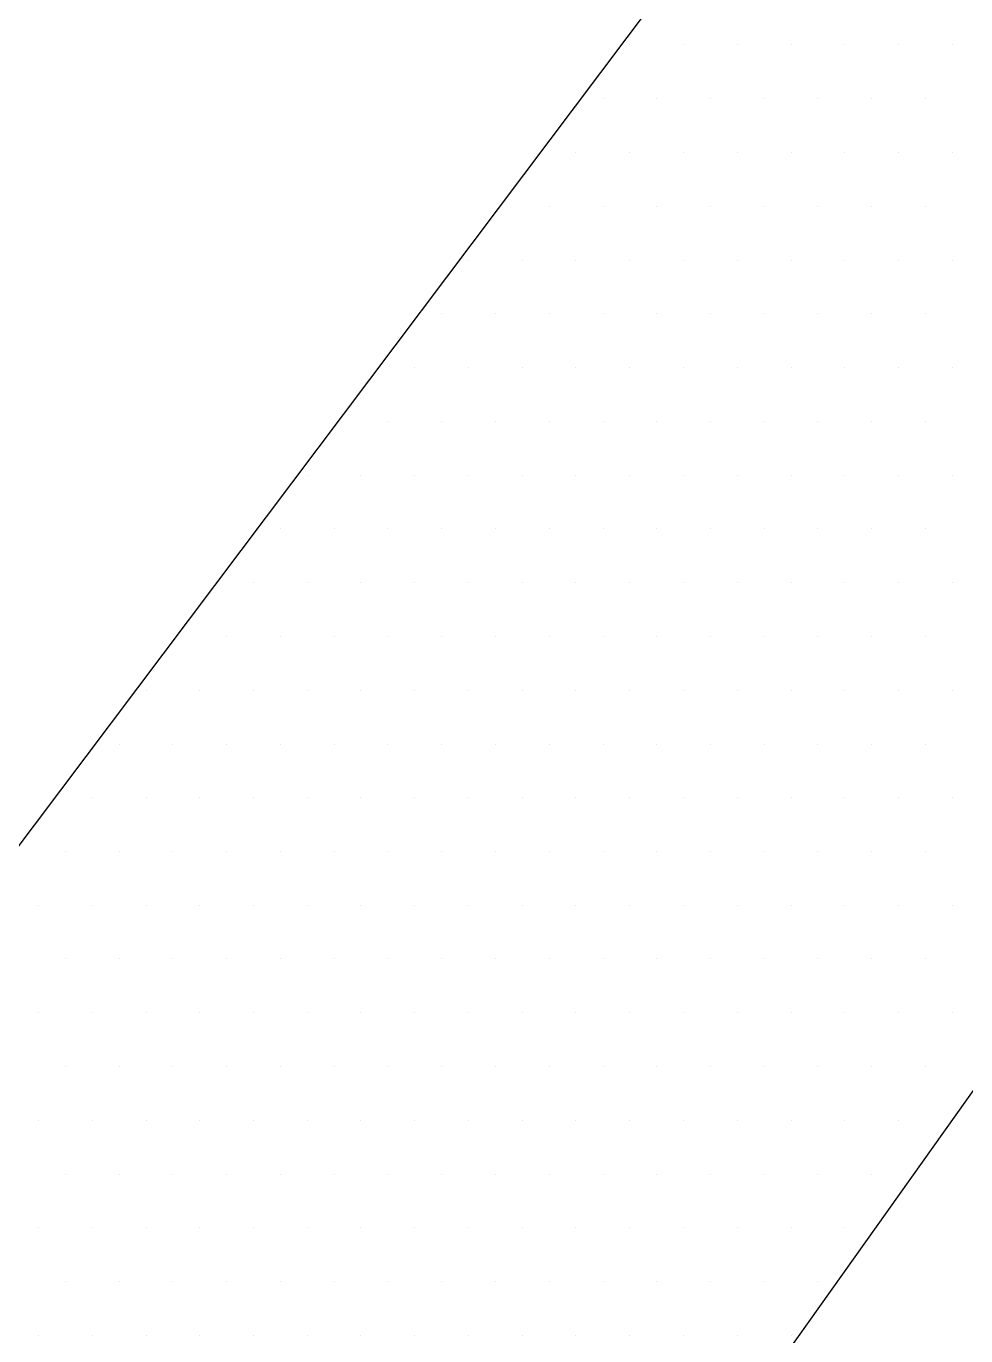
# Paper-space layout 'TOP_A1_00200_01-01-2017_MODELE' of a CAD drawing. Header units: millimetres. Extents: x -52 to 293, y -3 to 294.
# Drawn here: x 214.381 to 215.343, y 131.993 to 133.333 of the extents above; entities that cross this region are included whole.
import ezdxf

# ---------------------------------------------------------------- set-up
doc = ezdxf.new("R2010")
doc.units = ezdxf.units.MM
doc.header["$LTSCALE"] = 2
doc.linetypes.add('CACHEX2', pattern=[0.75, 0.5, -0.25])
for name, color, linetype in [('CALQUE_7', 4, 'Continuous'), ('CARTOUCHE', 7, 'Continuous'), ('rosace', 7, 'Continuous')]:
    doc.layers.add(name, color=color, linetype=linetype)

# ---------------------------------------------------------------- blocks, each defined once
blk = doc.blocks.new('A$C715108E3')
at = {"layer": 'CALQUE_7', "color": 131}
for p, q in [((4.5506, -8.2855), (4.5506, -8.2855)), ((4.5659, -8.2855), (4.5659, -8.2855)), ((4.658, -8.2855), (4.658, -8.2855)), ((4.7492, -8.2855), (4.7492, -8.2855)), ((4.8413, -8.2855), (4.8413, -8.2855)), ((4.9329, -8.2855), (4.9329, -8.2855)), ((5.0242, -8.2855), (5.0242, -8.2855)), ((5.1164, -8.2855), (5.1164, -8.2855)), ((4.4814, -8.3777), (4.4814, -8.3777)), ((4.5202, -8.3777), (4.5202, -8.3777)), ((4.6115, -8.3777), (4.6115, -8.3777)), ((4.7035, -8.3777), (4.7035, -8.3777)), ((4.7952, -8.3777), (4.7952, -8.3777)), ((4.8868, -8.3777), (4.8868, -8.3777)), ((4.9788, -8.3777), (4.9788, -8.3777)), ((5.0705, -8.3777), (5.0705, -8.3777)), ((4.4125, -8.4692), (4.4125, -8.4692)), ((4.4739, -8.4692), (4.4739, -8.4692)), ((4.5659, -8.4692), (4.5659, -8.4692)), ((4.658, -8.4692), (4.658, -8.4692)), ((4.7492, -8.4692), (4.7492, -8.4692)), ((4.8413, -8.4692), (4.8413, -8.4692)), ((4.9329, -8.4692), (4.9329, -8.4692)), ((5.0242, -8.4692), (5.0242, -8.4692)), ((5.1164, -8.4692), (5.1164, -8.4692)), ((4.3433, -8.5607), (4.3433, -8.5607)), ((4.4282, -8.5607), (4.4282, -8.5607)), ((4.5202, -8.5607), (4.5202, -8.5607)), ((4.6115, -8.5607), (4.6115, -8.5607)), ((4.7035, -8.5607), (4.7035, -8.5607)), ((4.7952, -8.5607), (4.7952, -8.5607)), ((4.8868, -8.5607), (4.8868, -8.5607)), ((4.9788, -8.5607), (4.9788, -8.5607)), ((5.0705, -8.5607), (5.0705, -8.5607)), ((4.2745, -8.6529), (4.2745, -8.6529)), ((4.2906, -8.6529), (4.2906, -8.6529)), ((4.3827, -8.6529), (4.3827, -8.6529)), ((4.4739, -8.6529), (4.4739, -8.6529)), ((4.5659, -8.6529), (4.5659, -8.6529)), ((4.658, -8.6529), (4.658, -8.6529)), ((4.7492, -8.6529), (4.7492, -8.6529)), ((4.8413, -8.6529), (4.8413, -8.6529)), ((4.9329, -8.6529), (4.9329, -8.6529)), ((5.0242, -8.6529), (5.0242, -8.6529)), ((5.1164, -8.6529), (5.1164, -8.6529)), ((4.2054, -8.7443), (4.2054, -8.7443)), ((4.2445, -8.7443), (4.2445, -8.7443)), ((4.3364, -8.7443), (4.3364, -8.7443)), ((4.4282, -8.7443), (4.4282, -8.7443)), ((4.5202, -8.7443), (4.5202, -8.7443)), ((4.6115, -8.7443), (4.6115, -8.7443)), ((4.7035, -8.7443), (4.7035, -8.7443)), ((4.7952, -8.7443), (4.7952, -8.7443)), ((4.8868, -8.7443), (4.8868, -8.7443)), ((4.9788, -8.7443), (4.9788, -8.7443)), ((5.0705, -8.7443), (5.0705, -8.7443)), ((4.1362, -8.8356), (4.1362, -8.8356)), ((4.1988, -8.8356), (4.1988, -8.8356)), ((4.2906, -8.8356), (4.2906, -8.8356)), ((4.3827, -8.8356), (4.3827, -8.8356)), ((4.4739, -8.8356), (4.4739, -8.8356)), ((4.5659, -8.8356), (4.5659, -8.8356)), ((4.658, -8.8356), (4.658, -8.8356)), ((4.7492, -8.8356), (4.7492, -8.8356)), ((4.8413, -8.8356), (4.8413, -8.8356)), ((4.9329, -8.8356), (4.9329, -8.8356)), ((5.0242, -8.8356), (5.0242, -8.8356)), ((5.1164, -8.8356), (5.1164, -8.8356)), ((4.0672, -8.928), (4.0672, -8.928)), ((4.1531, -8.928), (4.1531, -8.928)), ((4.2445, -8.928), (4.2445, -8.928)), ((4.3364, -8.928), (4.3364, -8.928)), ((4.4282, -8.928), (4.4282, -8.928)), ((4.5202, -8.928), (4.5202, -8.928)), ((4.6115, -8.928), (4.6115, -8.928)), ((4.7035, -8.928), (4.7035, -8.928)), ((4.7952, -8.928), (4.7952, -8.928)), ((4.8868, -8.928), (4.8868, -8.928)), ((4.9788, -8.928), (4.9788, -8.928)), ((5.0705, -8.928), (5.0705, -8.928)), ((3.9983, -9.0196), (3.9983, -9.0196)), ((4.0155, -9.0196), (4.0155, -9.0196)), ((4.107, -9.0196), (4.107, -9.0196)), ((4.1988, -9.0196), (4.1988, -9.0196)), ((4.2906, -9.0196), (4.2906, -9.0196)), ((4.3827, -9.0196), (4.3827, -9.0196)), ((4.4739, -9.0196), (4.4739, -9.0196)), ((4.5659, -9.0196), (4.5659, -9.0196)), ((4.658, -9.0196), (4.658, -9.0196)), ((4.7492, -9.0196), (4.7492, -9.0196)), ((4.8413, -9.0196), (4.8413, -9.0196)), ((4.9329, -9.0196), (4.9329, -9.0196)), ((5.0242, -9.0196), (5.0242, -9.0196)), ((5.1164, -9.0196), (5.1164, -9.0196)), ((3.9289, -9.1109), (3.9289, -9.1109)), ((3.9694, -9.1109), (3.9694, -9.1109)), ((4.0612, -9.1109), (4.0612, -9.1109)), ((4.1531, -9.1109), (4.1531, -9.1109)), ((4.2445, -9.1109), (4.2445, -9.1109)), ((4.3364, -9.1109), (4.3364, -9.1109)), ((4.4282, -9.1109), (4.4282, -9.1109)), ((4.5202, -9.1109), (4.5202, -9.1109)), ((4.6115, -9.1109), (4.6115, -9.1109)), ((4.7035, -9.1109), (4.7035, -9.1109)), ((4.7952, -9.1109), (4.7952, -9.1109)), ((4.8868, -9.1109), (4.8868, -9.1109)), ((4.9788, -9.1109), (4.9788, -9.1109)), ((5.0705, -9.1109), (5.0705, -9.1109)), ((3.86, -9.2033), (3.86, -9.2033)), ((3.9237, -9.2033), (3.9237, -9.2033)), ((4.0155, -9.2033), (4.0155, -9.2033)), ((4.107, -9.2033), (4.107, -9.2033)), ((4.1988, -9.2033), (4.1988, -9.2033)), ((4.2906, -9.2033), (4.2906, -9.2033)), ((4.3827, -9.2033), (4.3827, -9.2033)), ((4.4739, -9.2033), (4.4739, -9.2033)), ((4.5659, -9.2033), (4.5659, -9.2033)), ((4.658, -9.2033), (4.658, -9.2033)), ((4.7492, -9.2033), (4.7492, -9.2033)), ((4.8413, -9.2033), (4.8413, -9.2033)), ((4.9329, -9.2033), (4.9329, -9.2033)), ((5.0242, -9.2033), (5.0242, -9.2033)), ((5.1164, -9.2033), (5.1164, -9.2033)), ((3.791, -9.2946), (3.791, -9.2946)), ((3.878, -9.2946), (3.878, -9.2946)), ((3.9694, -9.2946), (3.9694, -9.2946)), ((4.0612, -9.2946), (4.0612, -9.2946)), ((4.1531, -9.2946), (4.1531, -9.2946)), ((4.2445, -9.2946), (4.2445, -9.2946)), ((4.3364, -9.2946), (4.3364, -9.2946)), ((4.4282, -9.2946), (4.4282, -9.2946)), ((4.5202, -9.2946), (4.5202, -9.2946)), ((4.6115, -9.2946), (4.6115, -9.2946)), ((4.7035, -9.2946), (4.7035, -9.2946)), ((4.7952, -9.2946), (4.7952, -9.2946)), ((4.8868, -9.2946), (4.8868, -9.2946)), ((4.9788, -9.2946), (4.9788, -9.2946)), ((5.0705, -9.2946), (5.0705, -9.2946)), ((3.722, -9.387), (3.722, -9.387)), ((3.7404, -9.387), (3.7404, -9.387)), ((3.8317, -9.387), (3.8317, -9.387)), ((3.9237, -9.387), (3.9237, -9.387)), ((4.0155, -9.387), (4.0155, -9.387)), ((4.107, -9.387), (4.107, -9.387)), ((4.1988, -9.387), (4.1988, -9.387)), ((4.2906, -9.387), (4.2906, -9.387)), ((4.3827, -9.387), (4.3827, -9.387)), ((4.4739, -9.387), (4.4739, -9.387)), ((4.5659, -9.387), (4.5659, -9.387)), ((4.658, -9.387), (4.658, -9.387)), ((4.7492, -9.387), (4.7492, -9.387)), ((4.8413, -9.387), (4.8413, -9.387)), ((4.9329, -9.387), (4.9329, -9.387)), ((5.0242, -9.387), (5.0242, -9.387)), ((5.1164, -9.387), (5.1164, -9.387)), ((3.6527, -9.4786), (3.6527, -9.4786)), ((3.6943, -9.4786), (3.6943, -9.4786)), ((3.7861, -9.4786), (3.7861, -9.4786)), ((3.878, -9.4786), (3.878, -9.4786)), ((3.9694, -9.4786), (3.9694, -9.4786)), ((4.0612, -9.4786), (4.0612, -9.4786)), ((4.1531, -9.4786), (4.1531, -9.4786)), ((4.2445, -9.4786), (4.2445, -9.4786)), ((4.3364, -9.4786), (4.3364, -9.4786)), ((4.4282, -9.4786), (4.4282, -9.4786)), ((4.5202, -9.4786), (4.5202, -9.4786)), ((4.6115, -9.4786), (4.6115, -9.4786)), ((4.7035, -9.4786), (4.7035, -9.4786)), ((4.7952, -9.4786), (4.7952, -9.4786)), ((4.8868, -9.4786), (4.8868, -9.4786)), ((4.9788, -9.4786), (4.9788, -9.4786)), ((5.0705, -9.4786), (5.0705, -9.4786)), ((3.5837, -9.5699), (3.5837, -9.5699)), ((3.6486, -9.5699), (3.6486, -9.5699)), ((3.7404, -9.5699), (3.7404, -9.5699)), ((3.8317, -9.5699), (3.8317, -9.5699)), ((3.9237, -9.5699), (3.9237, -9.5699)), ((4.0155, -9.5699), (4.0155, -9.5699)), ((4.107, -9.5699), (4.107, -9.5699)), ((4.1988, -9.5699), (4.1988, -9.5699)), ((4.2906, -9.5699), (4.2906, -9.5699)), ((4.3827, -9.5699), (4.3827, -9.5699)), ((4.4739, -9.5699), (4.4739, -9.5699)), ((4.5659, -9.5699), (4.5659, -9.5699)), ((4.658, -9.5699), (4.658, -9.5699)), ((4.7492, -9.5699), (4.7492, -9.5699)), ((4.8413, -9.5699), (4.8413, -9.5699)), ((4.9329, -9.5699), (4.9329, -9.5699)), ((5.0242, -9.5699), (5.0242, -9.5699)), ((5.1164, -9.5699), (5.1164, -9.5699)), ((3.6028, -9.6623), (3.6028, -9.6623)), ((3.6943, -9.6623), (3.6943, -9.6623)), ((3.7861, -9.6623), (3.7861, -9.6623)), ((3.878, -9.6623), (3.878, -9.6623)), ((3.9694, -9.6623), (3.9694, -9.6623)), ((4.0612, -9.6623), (4.0612, -9.6623)), ((4.1531, -9.6623), (4.1531, -9.6623)), ((4.2445, -9.6623), (4.2445, -9.6623)), ((4.3364, -9.6623), (4.3364, -9.6623)), ((4.4282, -9.6623), (4.4282, -9.6623)), ((4.5202, -9.6623), (4.5202, -9.6623)), ((4.6115, -9.6623), (4.6115, -9.6623)), ((4.7035, -9.6623), (4.7035, -9.6623)), ((4.7952, -9.6623), (4.7952, -9.6623)), ((4.8868, -9.6623), (4.8868, -9.6623)), ((4.9788, -9.6623), (4.9788, -9.6623)), ((5.0705, -9.6623), (5.0705, -9.6623)), ((3.5564, -9.7535), (3.5564, -9.7535)), ((3.6486, -9.7535), (3.6486, -9.7535)), ((3.7404, -9.7535), (3.7404, -9.7535)), ((3.8317, -9.7535), (3.8317, -9.7535)), ((3.9237, -9.7535), (3.9237, -9.7535)), ((4.0155, -9.7535), (4.0155, -9.7535)), ((4.107, -9.7535), (4.107, -9.7535)), ((4.1988, -9.7535), (4.1988, -9.7535)), ((4.2906, -9.7535), (4.2906, -9.7535)), ((4.3827, -9.7535), (4.3827, -9.7535)), ((4.4739, -9.7535), (4.4739, -9.7535)), ((4.5659, -9.7535), (4.5659, -9.7535)), ((4.658, -9.7535), (4.658, -9.7535)), ((4.7492, -9.7535), (4.7492, -9.7535)), ((4.8413, -9.7535), (4.8413, -9.7535)), ((4.9329, -9.7535), (4.9329, -9.7535)), ((5.0242, -9.7535), (5.0242, -9.7535)), ((5.1164, -9.7535), (5.1164, -9.7535)), ((3.6028, -9.8452), (3.6028, -9.8452)), ((3.6943, -9.8452), (3.6943, -9.8452)), ((3.7861, -9.8452), (3.7861, -9.8452)), ((3.878, -9.8452), (3.878, -9.8452)), ((3.9694, -9.8452), (3.9694, -9.8452)), ((4.0612, -9.8452), (4.0612, -9.8452)), ((4.1531, -9.8452), (4.1531, -9.8452)), ((4.2445, -9.8452), (4.2445, -9.8452)), ((4.3364, -9.8452), (4.3364, -9.8452)), ((4.4282, -9.8452), (4.4282, -9.8452)), ((4.5202, -9.8452), (4.5202, -9.8452)), ((4.6115, -9.8452), (4.6115, -9.8452)), ((4.7035, -9.8452), (4.7035, -9.8452)), ((4.7952, -9.8452), (4.7952, -9.8452)), ((4.8868, -9.8452), (4.8868, -9.8452)), ((4.9788, -9.8452), (4.9788, -9.8452)), ((5.0705, -9.8452), (5.0705, -9.8452)), ((3.5564, -9.9374), (3.5564, -9.9374)), ((3.6486, -9.9374), (3.6486, -9.9374)), ((3.7404, -9.9374), (3.7404, -9.9374)), ((3.8317, -9.9374), (3.8317, -9.9374)), ((3.9237, -9.9374), (3.9237, -9.9374)), ((4.0155, -9.9374), (4.0155, -9.9374)), ((4.107, -9.9374), (4.107, -9.9374)), ((4.1988, -9.9374), (4.1988, -9.9374)), ((4.2906, -9.9374), (4.2906, -9.9374)), ((4.3827, -9.9374), (4.3827, -9.9374)), ((4.4739, -9.9374), (4.4739, -9.9374)), ((4.5659, -9.9374), (4.5659, -9.9374)), ((4.658, -9.9374), (4.658, -9.9374)), ((4.7492, -9.9374), (4.7492, -9.9374)), ((4.8413, -9.9374), (4.8413, -9.9374)), ((4.9329, -9.9374), (4.9329, -9.9374)), ((5.0242, -9.9374), (5.0242, -9.9374)), ((5.1164, -9.9374), (5.1164, -9.9374)), ((3.6028, -10.0289), (3.6028, -10.0289)), ((3.6943, -10.0289), (3.6943, -10.0289)), ((3.7861, -10.0289), (3.7861, -10.0289)), ((3.878, -10.0289), (3.878, -10.0289)), ((3.9694, -10.0289), (3.9694, -10.0289)), ((4.0612, -10.0289), (4.0612, -10.0289)), ((4.1531, -10.0289), (4.1531, -10.0289)), ((4.2445, -10.0289), (4.2445, -10.0289)), ((4.3364, -10.0289), (4.3364, -10.0289)), ((4.4282, -10.0289), (4.4282, -10.0289)), ((4.5202, -10.0289), (4.5202, -10.0289)), ((4.6115, -10.0289), (4.6115, -10.0289)), ((4.7035, -10.0289), (4.7035, -10.0289)), ((4.7952, -10.0289), (4.7952, -10.0289)), ((4.8868, -10.0289), (4.8868, -10.0289)), ((4.9788, -10.0289), (4.9788, -10.0289)), ((5.0705, -10.0289), (5.0705, -10.0289)), ((3.5564, -10.1203), (3.5564, -10.1203)), ((3.6486, -10.1203), (3.6486, -10.1203)), ((3.7404, -10.1203), (3.7404, -10.1203)), ((3.8317, -10.1203), (3.8317, -10.1203)), ((3.9237, -10.1203), (3.9237, -10.1203)), ((4.0155, -10.1203), (4.0155, -10.1203)), ((4.107, -10.1203), (4.107, -10.1203)), ((4.1988, -10.1203), (4.1988, -10.1203)), ((4.2906, -10.1203), (4.2906, -10.1203)), ((4.3827, -10.1203), (4.3827, -10.1203)), ((4.4739, -10.1203), (4.4739, -10.1203)), ((4.5659, -10.1203), (4.5659, -10.1203)), ((4.658, -10.1203), (4.658, -10.1203)), ((4.7492, -10.1203), (4.7492, -10.1203)), ((4.8413, -10.1203), (4.8413, -10.1203)), ((4.9329, -10.1203), (4.9329, -10.1203)), ((5.0242, -10.1203), (5.0242, -10.1203)), ((5.1164, -10.1203), (5.1164, -10.1203)), ((3.6028, -10.2125), (3.6028, -10.2125)), ((3.6943, -10.2125), (3.6943, -10.2125)), ((3.7861, -10.2125), (3.7861, -10.2125)), ((3.878, -10.2125), (3.878, -10.2125)), ((3.9694, -10.2125), (3.9694, -10.2125)), ((4.0612, -10.2125), (4.0612, -10.2125)), ((4.1531, -10.2125), (4.1531, -10.2125)), ((4.2445, -10.2125), (4.2445, -10.2125)), ((4.3364, -10.2125), (4.3364, -10.2125)), ((4.4282, -10.2125), (4.4282, -10.2125)), ((4.5202, -10.2125), (4.5202, -10.2125)), ((4.6115, -10.2125), (4.6115, -10.2125)), ((4.7035, -10.2125), (4.7035, -10.2125)), ((4.7952, -10.2125), (4.7952, -10.2125)), ((4.8868, -10.2125), (4.8868, -10.2125)), ((4.9788, -10.2125), (4.9788, -10.2125)), ((3.5564, -10.304), (3.5564, -10.304)), ((3.6486, -10.304), (3.6486, -10.304)), ((3.7404, -10.304), (3.7404, -10.304)), ((3.8317, -10.304), (3.8317, -10.304)), ((3.9237, -10.304), (3.9237, -10.304)), ((4.0155, -10.304), (4.0155, -10.304)), ((4.107, -10.304), (4.107, -10.304)), ((4.1988, -10.304), (4.1988, -10.304)), ((4.2906, -10.304), (4.2906, -10.304)), ((4.3827, -10.304), (4.3827, -10.304)), ((4.4739, -10.304), (4.4739, -10.304)), ((4.5659, -10.304), (4.5659, -10.304)), ((4.658, -10.304), (4.658, -10.304)), ((4.7492, -10.304), (4.7492, -10.304)), ((4.8413, -10.304), (4.8413, -10.304)), ((4.9329, -10.304), (4.9329, -10.304)), ((3.6028, -10.3952), (3.6028, -10.3952)), ((3.6943, -10.3952), (3.6943, -10.3952)), ((3.7861, -10.3952), (3.7861, -10.3952)), ((3.878, -10.3952), (3.878, -10.3952)), ((3.9694, -10.3952), (3.9694, -10.3952)), ((4.0612, -10.3952), (4.0612, -10.3952)), ((4.1531, -10.3952), (4.1531, -10.3952)), ((4.2445, -10.3952), (4.2445, -10.3952)), ((4.3364, -10.3952), (4.3364, -10.3952)), ((4.4282, -10.3952), (4.4282, -10.3952)), ((4.5202, -10.3952), (4.5202, -10.3952)), ((4.6115, -10.3952), (4.6115, -10.3952)), ((4.7035, -10.3952), (4.7035, -10.3952)), ((4.7952, -10.3952), (4.7952, -10.3952)), ((4.8868, -10.3952), (4.8868, -10.3952)), ((3.5564, -10.4876), (3.5564, -10.4876)), ((3.6486, -10.4876), (3.6486, -10.4876)), ((3.7404, -10.4876), (3.7404, -10.4876)), ((3.8317, -10.4876), (3.8317, -10.4876)), ((3.9237, -10.4876), (3.9237, -10.4876)), ((4.0155, -10.4876), (4.0155, -10.4876)), ((4.107, -10.4876), (4.107, -10.4876)), ((4.1988, -10.4876), (4.1988, -10.4876)), ((4.2906, -10.4876), (4.2906, -10.4876)), ((4.3827, -10.4876), (4.3827, -10.4876)), ((4.4739, -10.4876), (4.4739, -10.4876)), ((4.5659, -10.4876), (4.5659, -10.4876)), ((4.658, -10.4876), (4.658, -10.4876)), ((4.7492, -10.4876), (4.7492, -10.4876)), ((4.8413, -10.4876), (4.8413, -10.4876))]:
    blk.add_line(p, q, dxfattribs=at)
blk.add_lwpolyline([(0.2166, -18.8242), (-0.4061, -17.3082), (1.2857, -17.5115), (0.9202, -16.4826), (-0.461, -13.5406), (1.4536, -13.7453), (4.032, -19.4344), (5.206, -17.903), (3.3935, -13.9486), (6.3293, -14.2803), (6.4311, -12.6478), (3.5725, -12.29), (6.1505, -8.6671), (5.6155, -6.8715), (1.6586, -12.1279), (-1.9407, -12.0256)], dxfattribs=at)
blk = doc.blocks.new('A$C581E6685')
at = {"layer": 'rosace', "color": 32, "linetype": 'CACHEX2', "ltscale": 1.5}
blk.add_ellipse((-38.0538, 23.8138), major_axis=(-19.0311, -3.534), ratio=0.590567, dxfattribs=at)
at = {"layer": 'rosace', "color": 32}
blk.add_ellipse((-37.6144, 23.8499), major_axis=(-13.5768, -4.2839), ratio=0.791971, dxfattribs=at)
at = {"layer": 'CARTOUCHE'}
blk.add_blockref('A$C715108E3', (-31.6739, 36.3189), dxfattribs=at)

psp = doc.layouts.new('TOP_A1_00200_01-01-2017_MODELE')

# ---------------------------------------------------------------- linework, layer by layer
at = {"layer": 'CARTOUCHE'}
psp.add_rational_spline([(193.9931, 140.7359), (193.9931, 129.8447), (193.9931, 118.9535), (193.9931, 115.1135), (197.8331, 115.1135), (243.3724, 115.1135), (288.9116, 115.1135), (292.7516, 115.1135), (292.7516, 118.9535), (292.7516, 129.8447), (292.7516, 140.7359), (292.7516, 144.5759), (288.9116, 144.5759), (243.3724, 144.5759), (197.8331, 144.5759), (193.9931, 144.5759), (193.9931, 140.7359)], [1, 1, 1, 0.707106781187, 1, 1, 1, 0.707106781187, 1, 1, 1, 0.707106781187, 1, 1, 1, 0.707106781187, 1], degree=2, knots=[0, 0, 0, 1, 1, 2.570796, 2.570796, 3.570796, 3.570796, 5.141593, 5.141593, 6.141593, 6.141593, 7.712389, 7.712389, 8.712389, 8.712389, 10.283185, 10.283185, 10.283185], dxfattribs=at)

# ---------------------------------------------------------------- block references
at = {"layer": 'CARTOUCHE', "xscale": 0.6, "yscale": 0.6, "zscale": 0.6}
psp.add_blockref('A$C581E6685', (231.2638, 116.4941), dxfattribs=at)

doc.saveas('drawing.dxf')
